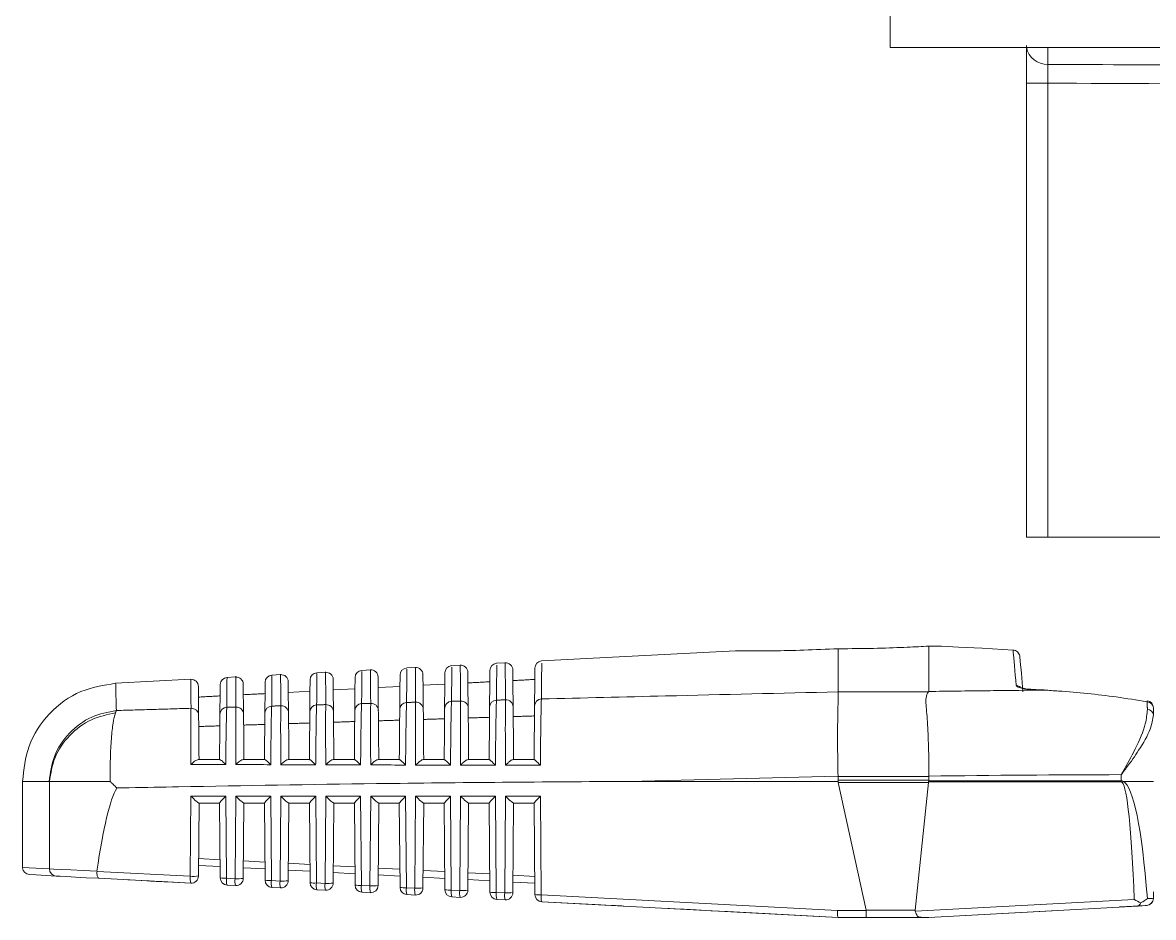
# Model space of a CAD drawing. Extents: x 2 to 136, y 1 to 99.
# Drawn here: x 52.111 to 53.671, y 88.839 to 90.072 of the extents above; entities that cross this region are included whole.
import ezdxf

# ---------------------------------------------------------------- set-up
doc = ezdxf.new("R2010")
doc.units = 0
doc.header["$MEASUREMENT"] = 0
doc.linetypes.add('SLD-Solid', pattern=[0])
doc.layers.add('OBJECT', color=7, linetype='CONTINUOUS')

msp = doc.modelspace()

# ---------------------------------------------------------------- linework, layer by layer
at = {"layer": 'OBJECT', "linetype": 'SLD-Solid', "lineweight": 15}
for p, q in [((53.3084, 90.0382), (53.3084, 91.2882)), ((54.9964, 90.0382), (53.3084, 90.0382)), ((53.5258, 90.0382), (53.5258, 90.0149)), ((53.4964, 89.3632), (53.4964, 89.989)), ((53.4964, 89.989), (53.5256, 89.989)), ((53.5256, 89.989), (53.5256, 89.3632)), ((53.5256, 89.3632), (53.4964, 89.3632)), ((53.8411, 89.3632), (53.5256, 89.3632)), ((53.0949, 89.2064), (52.8274, 89.1923)), ((53.2364, 89.1497), (53.2364, 89.2092)), ((53.3614, 89.1503), (53.3614, 89.2127)), ((52.7151, 89.1864), (52.7034, 89.1858)), ((52.777, 89.1897), (52.7654, 89.1891)), ((52.4053, 89.1702), (52.3933, 89.1696)), ((52.4672, 89.1735), (52.4553, 89.1728)), ((52.5292, 89.1767), (52.5174, 89.1761)), ((52.5911, 89.1799), (52.5794, 89.1793)), ((52.6531, 89.1832), (52.6414, 89.1826)), ((52.3433, 89.167), (52.2393, 89.1615)), ((52.4162, 89.119), (52.4158, 89.1603)), ((52.632, 89.1571), (52.6017, 89.1555)), ((52.6941, 89.1603), (52.6637, 89.1588)), ((52.508, 89.1506), (52.4777, 89.149)), ((52.57, 89.1538), (52.5397, 89.1523)), ((53.3609, 89.1496), (53.2364, 89.1496)), ((53.5024, 89.1531), (53.5024, 89.1534)), ((53.5206, 89.1522), (53.5206, 89.1524)), ((53.2364, 89.033), (53.2363, 89.0334)), ((53.2364, 89.0278), (53.2364, 89.033)), ((53.2364, 89.033), (53.3614, 89.033)), ((53.3614, 89.0335), (53.3614, 89.033)), ((53.3614, 89.033), (53.3614, 89.0278)), ((53.6269, 89.0355), (53.6269, 89.0271)), ((52.1114, 89.0267), (52.1114, 88.9077)), ((52.1484, 89.0263), (52.1484, 88.9057)), ((52.9477, 89.0263), (53.2363, 89.0263)), ((53.3614, 89.0278), (53.2364, 89.0278)), ((53.2749, 88.8485), (53.2367, 89.0247)), ((53.2367, 89.0247), (53.3612, 89.0247)), ((53.3612, 89.0247), (53.3425, 88.8485)), ((53.3613, 89.0255), (53.3612, 89.0247)), ((53.6269, 89.0255), (53.3613, 89.0255)), ((53.3614, 89.0278), (53.3614, 89.0271)), ((53.3614, 89.0271), (53.6269, 89.0271)), ((53.6299, 89.0263), (53.6714, 89.0263)), ((52.3426, 88.8954), (52.3436, 89.0057)), ((52.3436, 89.0057), (52.3917, 89.0057)), ((52.3917, 89.0057), (52.3927, 88.8927)), ((52.4046, 88.8921), (52.4056, 89.0057)), ((52.4056, 89.0057), (52.4537, 89.0057)), ((52.4537, 89.0057), (52.4547, 88.8895)), ((52.4666, 88.8888), (52.4676, 89.0057)), ((52.4676, 89.0057), (52.5157, 89.0057)), ((52.5157, 89.0057), (52.5167, 88.8862)), ((52.5286, 88.8856), (52.5296, 89.0057)), ((52.5296, 89.0057), (52.5777, 89.0057)), ((52.5777, 89.0057), (52.5787, 88.8829)), ((52.5905, 88.8823), (52.5916, 89.0057)), ((52.5916, 89.0057), (52.6397, 89.0057)), ((52.6397, 89.0057), (52.6408, 88.8796)), ((52.6525, 88.879), (52.6536, 89.0057)), ((52.6536, 89.0057), (52.7017, 89.0057)), ((52.7017, 89.0057), (52.7028, 88.8764)), ((52.7145, 88.8757), (52.7156, 89.0057)), ((52.7156, 89.0057), (52.7637, 89.0057)), ((52.7637, 89.0057), (52.7648, 88.8731)), ((52.7764, 88.8725), (52.7776, 89.0057)), ((52.7776, 89.0057), (52.8257, 89.0057)), ((52.8257, 89.0057), (52.8269, 88.8698)), ((52.3547, 88.9963), (52.3539, 88.8958)), ((52.383, 88.9963), (52.3546, 88.9963)), ((52.3839, 88.8932), (52.383, 88.9963)), ((52.4167, 88.9963), (52.4158, 88.8925)), ((52.445, 88.9963), (52.4166, 88.9963)), ((52.4459, 88.8899), (52.445, 88.9963)), ((52.4787, 88.9963), (52.4778, 88.8893)), ((52.507, 88.9963), (52.4786, 88.9963)), ((52.5079, 88.8866), (52.507, 88.9963)), ((52.5407, 88.9963), (52.5398, 88.886)), ((52.569, 88.9963), (52.5406, 88.9963)), ((52.57, 88.8833), (52.569, 88.9963)), ((52.6027, 88.9963), (52.6017, 88.8827)), ((52.631, 88.9963), (52.6026, 88.9963)), ((52.632, 88.8801), (52.631, 88.9963)), ((52.6647, 88.9963), (52.6637, 88.8795)), ((52.693, 88.9963), (52.6646, 88.9963)), ((52.694, 88.8768), (52.693, 88.9963)), ((52.7267, 88.9963), (52.7257, 88.8762)), ((52.755, 88.9963), (52.7266, 88.9963)), ((52.7561, 88.8735), (52.755, 88.9963)), ((52.7887, 88.9963), (52.7877, 88.8729)), ((52.817, 88.9963), (52.7886, 88.9963)), ((52.8181, 88.8702), (52.817, 88.9963)), ((52.3837, 88.9088), (52.354, 88.9104)), ((52.3541, 88.9198), (52.3837, 88.9182)), ((52.416, 88.9165), (52.4457, 88.915)), ((52.4458, 88.9055), (52.416, 88.9071)), ((52.478, 88.9133), (52.5077, 88.9117)), ((52.54, 88.91), (52.5697, 88.9084)), ((52.6019, 88.9067), (52.6318, 88.9051)), ((52.3426, 88.8954), (52.214, 88.9022)), ((52.2163, 88.8926), (52.3433, 88.8859)), ((52.3927, 88.8927), (52.4046, 88.8921)), ((52.4547, 88.8895), (52.4666, 88.8888)), ((52.5078, 88.9023), (52.4779, 88.9038)), ((52.5698, 88.899), (52.5399, 88.9006)), ((52.6319, 88.8957), (52.6019, 88.8973)), ((52.6939, 88.8924), (52.6638, 88.894)), ((52.6639, 88.9035), (52.6938, 88.9019)), ((52.7559, 88.8892), (52.7258, 88.8908)), ((52.7259, 88.9002), (52.7558, 88.8986)), ((52.7879, 88.8969), (52.8179, 88.8953)), ((52.3433, 88.8859), (52.3117, 88.8876)), ((52.4053, 88.8826), (52.3934, 88.8833)), ((52.4673, 88.8794), (52.4554, 88.88)), ((52.5167, 88.8862), (52.5286, 88.8856)), ((52.5292, 88.8761), (52.5174, 88.8767)), ((52.5787, 88.8829), (52.5905, 88.8823)), ((52.5912, 88.8728), (52.5794, 88.8735)), ((52.6408, 88.8796), (52.6525, 88.879)), ((52.7028, 88.8764), (52.7145, 88.8757)), ((52.8179, 88.8859), (52.7878, 88.8875)), ((52.6532, 88.8696), (52.6415, 88.8702)), ((52.7152, 88.8663), (52.7035, 88.8669)), ((52.7648, 88.8731), (52.7764, 88.8725)), ((52.7771, 88.863), (52.7655, 88.8636)), ((53.2354, 88.8482), (52.8269, 88.8698)), ((52.8276, 88.8603), (53.2364, 88.8388)), ((52.9008, 88.8565), (52.8276, 88.8603)), ((53.6449, 88.8635), (53.3428, 88.8471)), ((53.2364, 88.8388), (53.1352, 88.8441)), ((53.2749, 88.8482), (53.2354, 88.8482)), ((53.2749, 88.8482), (53.2749, 88.8485)), ((53.3425, 88.8485), (53.2749, 88.8485)), ((53.3614, 88.8388), (53.6496, 88.8544)), ((53.5317, 88.848), (53.3614, 88.8388)), ((53.2364, 88.8388), (53.2755, 88.8388)), ((53.2364, 88.8388), (53.2364, 88.8388)), ((53.2755, 88.8388), (53.3531, 88.8388)), ((53.3531, 88.8388), (53.3614, 88.8388))]:
    msp.add_line(p, q, dxfattribs=at)
at = {"layer": 'OBJECT', "linetype": 'SLD-Solid', "lineweight": 15, "flags": 128}
for points in [[(53.3792, 89.2128), (53.4025, 89.2115), (53.4353, 89.2098), (53.4777, 89.2074)], [(53.4914, 89.1496), (53.4892, 89.1753), (53.4877, 89.1916), (53.4871, 89.1983)], [(52.6017, 89.1701), (52.6018, 89.1682), (52.6019, 89.1535), (52.6021, 89.1241)], [(52.6316, 89.1254), (52.6318, 89.1556), (52.632, 89.1708), (52.632, 89.1727)], [(52.6637, 89.1733), (52.6637, 89.1714), (52.6639, 89.1561), (52.6641, 89.1258)], [(52.6936, 89.1271), (52.6939, 89.1583), (52.694, 89.174), (52.694, 89.1759)], [(52.7257, 89.1765), (52.7257, 89.1746), (52.7258, 89.1588), (52.7261, 89.1274)], [(52.7556, 89.1287), (52.7559, 89.161), (52.756, 89.1772), (52.7561, 89.1792)], [(52.7877, 89.1798), (52.7877, 89.1778), (52.7878, 89.1615), (52.7881, 89.129)], [(52.8176, 89.1302), (52.8179, 89.1636), (52.8181, 89.1803), (52.8181, 89.1824)], [(52.3539, 89.1571), (52.3539, 89.1571), (52.3539, 89.1471), (52.3542, 89.1172)], [(52.3835, 89.1186), (52.3838, 89.1494), (52.3839, 89.1597)], [(52.4455, 89.1204), (52.4458, 89.1523), (52.4459, 89.1629)], [(52.4778, 89.1636), (52.4778, 89.1636), (52.4779, 89.1528), (52.4782, 89.1207)], [(52.5076, 89.1221), (52.5078, 89.1503), (52.5079, 89.1644), (52.5079, 89.1662)], [(52.5398, 89.1668), (52.5398, 89.165), (52.5399, 89.1508), (52.5402, 89.1224)], [(52.5696, 89.1238), (52.5698, 89.153), (52.57, 89.1676), (52.57, 89.1694)], [(53.5206, 89.1524), (53.5079, 89.1531), (53.5024, 89.1534)], [(52.1114, 88.9077), (52.1206, 88.9072), (52.1484, 88.9057)], [(52.214, 88.9025), (52.1948, 88.9035), (52.1781, 88.9043), (52.1645, 88.9049), (52.1545, 88.9054), (52.1484, 88.9057)], [(52.1577, 88.8957), (52.1301, 88.8972), (52.1208, 88.8977)], [(52.1577, 88.8957), (52.1632, 88.8954), (52.1722, 88.895), (52.1843, 88.8943), (52.1992, 88.8935), (52.2163, 88.8926)], [(52.2825, 88.8891), (52.2595, 88.8903), (52.2567, 88.8905)], [(53.6713, 88.8651), (53.67, 88.865), (53.6672, 88.8649), (53.663, 88.8647)], [(53.6713, 88.8649), (53.6713, 88.865), (53.6713, 88.8651)], [(52.9409, 88.8544), (52.9401, 88.8544), (52.9379, 88.8545), (52.9343, 88.8547), (52.9295, 88.855), (52.9235, 88.8553), (52.9166, 88.8556), (52.9089, 88.8561), (52.9008, 88.8565)], [(53.1352, 88.8441), (53.109, 88.8455), (53.0839, 88.8468), (53.0608, 88.848), (53.0405, 88.8491), (53.0239, 88.85), (53.0115, 88.8506), (53.0039, 88.851), (53.0013, 88.8512)], [(53.6618, 88.8551), (53.6341, 88.8536), (53.6248, 88.8531)], [(53.6496, 88.8544), (53.6559, 88.8547), (53.66, 88.855), (53.6618, 88.8551)]]:
    msp.add_lwpolyline(points, dxfattribs=at)
at = {"layer": 'OBJECT', "linetype": 'SLD-Solid', "lineweight": 15}
for centre, radius, start, end in [((53.5245, 90.0434), 0.0285, 190.4558, 272.6616), ((52.704, 89.1759), 0.01, 95.0939, 179.5), ((52.7157, 89.1765), 0.01, 0.5, 95.1668), ((52.7661, 89.1791), 0.01, 95.4601, 179.5), ((52.7777, 89.1797), 0.01, 0.5, 95.5324), ((52.8281, 89.1824), 0.01, 95.8247, 179.5), ((52.4058, 89.1602), 0.01, 0.5, 93.317), ((52.4559, 89.1628), 0.01, 93.6143, 179.5), ((52.4678, 89.1635), 0.01, 0.5, 93.6897), ((52.5179, 89.1661), 0.01, 93.9863, 179.5), ((52.5298, 89.1667), 0.01, 0.5, 94.0611), ((52.58, 89.1694), 0.01, 94.357, 179.5), ((52.5917, 89.17), 0.01, 0.5, 94.4312), ((52.642, 89.1726), 0.01, 94.7262, 179.5), ((52.6537, 89.1732), 0.01, 0.5, 94.7997), ((52.3439, 89.157), 0.01, 0.5, 93.0138), ((52.3939, 89.1596), 0.01, 93.2409, 179.5), ((53.4815, 89.1484), 0.0101, 48.8435, 87.3941), ((53.5045, 89.2101), 0.0568, 253.1161, 267.9608), ((52.7782, 89.1288), 0.0099, 1.2103, 93.6275), ((52.8275, 89.13), 0.00987, 92.2588, 178.866), ((52.3443, 89.1171), 0.00992, 1.059, 93.4971), ((52.3934, 89.1185), 0.00989, 92.413, 178.997), ((52.4063, 89.1188), 0.00992, 1.0799, 93.5151), ((52.4554, 89.1202), 0.00989, 92.39, 178.9811), ((52.4683, 89.1205), 0.00991, 1.1004, 93.5334), ((52.5174, 89.1219), 0.00989, 92.3689, 178.9632), ((52.5302, 89.1222), 0.00991, 1.1212, 93.5523), ((52.5795, 89.1236), 0.00988, 92.3468, 178.9447), ((52.5922, 89.1239), 0.00991, 1.1443, 93.5714), ((52.6415, 89.1252), 0.00988, 92.3291, 178.9216), ((52.6542, 89.1256), 0.00991, 1.1662, 93.5892), ((52.7035, 89.1269), 0.00987, 92.3034, 178.9057), ((52.7162, 89.1272), 0.0099, 1.1885, 93.6078), ((52.7655, 89.1285), 0.00987, 92.2809, 178.8865), ((53.652, 89.1382), 0.011, 348.4541, 356.3961), ((53.6623, 89.1269), 0.00906, 4.3624, 87.1848), ((53.6614, 89.1276), 0.01, 0, 80.7454), ((53.6629, 89.1169), 0.00857, 7.2292, 88.6417), ((53.508, 89.0271), 0.1189, 359.2257, 359.9862), ((53.5339, 89.1175), 0.1324, 315.5, 316.4494), ((52.1214, 88.9077), 0.01, 183.5738, 266.9774), ((52.1583, 88.9056), 0.00991, 179.4493, 266.5254), ((52.3628, 88.8921), 0.0204, 170.7258, 197.6141), ((52.3461, 88.9498), 0.0545, 266.3185, 278.1339), ((52.3439, 88.8959), 0.01, 266.9774, 359.5), ((52.3939, 88.8933), 0.01, 180.5, 266.9774), ((52.3903, 88.9337), 0.041, 260.9993, 273.3143), ((52.4128, 88.8895), 0.0204, 170.7255, 197.6145), ((52.4247, 88.8888), 0.0204, 170.7157, 197.6242), ((52.4081, 88.9465), 0.0545, 266.3186, 278.1338), ((52.4058, 88.8926), 0.01, 266.9774, 359.5), ((52.4559, 88.89), 0.01, 180.5, 266.9774), ((52.4523, 88.9304), 0.041, 260.999, 273.3164), ((52.4748, 88.8862), 0.0204, 170.7195, 197.6168), ((52.4867, 88.8855), 0.0204, 170.7195, 197.6168), ((52.4701, 88.9433), 0.0545, 266.3189, 278.1335), ((52.4678, 88.8894), 0.01, 266.9774, 359.5), ((52.5179, 88.8867), 0.01, 180.5, 266.9774), ((52.5144, 88.9271), 0.041, 261.0025, 273.313), ((52.5369, 88.8829), 0.0204, 170.7255, 197.6145), ((52.5487, 88.8823), 0.0204, 170.7195, 197.6168), ((52.5321, 88.94), 0.0545, 266.3191, 278.1333), ((52.5298, 88.8861), 0.01, 266.9774, 359.5), ((52.58, 88.8834), 0.01, 180.5, 266.9774), ((52.5764, 88.9238), 0.041, 261.0006, 273.313), ((52.5989, 88.8796), 0.0204, 170.7194, 197.617), ((52.6107, 88.879), 0.0204, 170.7258, 197.6141), ((52.594, 88.9367), 0.0545, 266.3185, 278.1339), ((52.5917, 88.8828), 0.01, 266.9774, 359.5), ((52.642, 88.8802), 0.01, 180.5, 266.9774), ((52.6384, 88.9206), 0.041, 260.9993, 273.3162), ((52.6609, 88.8763), 0.0204, 170.7262, 197.6136), ((52.6726, 88.8757), 0.0204, 170.7195, 197.6168), ((52.656, 88.9334), 0.0545, 266.3186, 278.1338), ((52.6537, 88.8795), 0.01, 266.9774, 359.5), ((52.704, 88.8769), 0.01, 180.5, 266.9774), ((52.7004, 88.9173), 0.041, 261.0006, 273.313), ((52.7229, 88.8731), 0.0204, 170.7192, 197.6172), ((52.7346, 88.8725), 0.0204, 170.7195, 197.6168), ((52.718, 88.9302), 0.0545, 266.3189, 278.1335), ((52.7157, 88.8763), 0.01, 266.9774, 359.5), ((52.7661, 88.8736), 0.01, 180.5, 266.9774), ((52.7625, 88.914), 0.041, 260.9993, 273.3162), ((52.785, 88.8698), 0.0204, 170.7258, 197.6141), ((52.7966, 88.8692), 0.0204, 170.7258, 197.6141), ((52.7799, 88.9269), 0.0545, 266.3185, 278.1339), ((52.7777, 88.873), 0.01, 266.9774, 359.5), ((52.8281, 88.8703), 0.01, 180.5, 266.9774), ((52.8245, 88.9107), 0.041, 261.0023, 273.3132), ((52.847, 88.8665), 0.0204, 170.7192, 197.6172), ((53.6613, 88.865), 0.00999, 273.1451, 0.0504), ((53.6613, 88.8651), 0.01, 273.1059, 359.191)]:
    msp.add_arc(centre, radius, start, end, dxfattribs=at)
for centre, major_axis, ratio, start_param, end_param in [((62.2535, 90.6632), (35.624, 0), 0.01952, 4.464869, 4.474105), ((57.2547, 86.9638), (19.0675, 0), 0.111038, 1.783132, 1.798644), ((53.7191, 86.9638), (7.8848, 0), 0.262774, 1.582496, 1.616187), ((52.2664, 86.7365), (-0.0147, 2.2897), 0.052015, 0.088802, 0.329915), ((52.259, 89.0278), (0.9773, 0), 0.122785, 6.270094, 6.283185), ((52.2584, 89.0278), (0.9787, -0.0064), 0.122438, 0.027376, 0.040465), ((53.6114, 88.4575), (0.0157, 0.5695), 0.101686, 6.233323, 6.285987), ((53.6191, 88.456), (0.0078, 0.5695), 0.050872, 6.231217, 6.283881), ((53.6191, 88.456), (0.0078, 0.5695), 0.050872, 5.510552, 6.231217), ((53.6114, 88.4575), (0.0157, 0.5695), 0.101686, 5.511659, 6.233323), ((52.3448, 89.0063), (-0.00988, 0.00996), 0.087934, 1.536206, 3.054643), ((52.3929, 89.0063), (0.00991, 0.00999), 0.035372, 1.658206, 3.106542), ((52.4068, 89.0063), (-0.00988, 0.00996), 0.087934, 1.536206, 3.054643), ((52.4549, 89.0063), (0.00991, 0.00999), 0.035372, 1.658206, 3.106542), ((52.4688, 89.0063), (-0.00988, 0.00996), 0.087934, 1.536206, 3.054643), ((52.5169, 89.0063), (0.00991, 0.00999), 0.035372, 1.658206, 3.106542), ((52.5308, 89.0063), (-0.00988, 0.00996), 0.087934, 1.536206, 3.054643), ((52.5789, 89.0063), (0.00991, 0.00999), 0.035372, 1.658206, 3.106542), ((52.5928, 89.0063), (-0.00988, 0.00996), 0.087934, 1.536206, 3.054643), ((52.6409, 89.0063), (0.00991, 0.00999), 0.035372, 1.658206, 3.106542), ((52.6548, 89.0063), (-0.00988, 0.00996), 0.087934, 1.536206, 3.054643), ((52.7029, 89.0063), (0.00991, 0.00999), 0.035372, 1.658206, 3.106542), ((52.7168, 89.0063), (-0.00988, 0.00996), 0.087934, 1.536206, 3.054643), ((52.7649, 89.0063), (0.00991, 0.00999), 0.035372, 1.658206, 3.106542), ((52.7788, 89.0063), (-0.00988, 0.00996), 0.087934, 1.536206, 3.054643), ((52.8269, 89.0063), (0.00991, 0.00999), 0.035372, 1.658206, 3.106542), ((53.2366, 88.8488), (0.00026, 0.01), 0.120424, 1.626333, 3.138416), ((53.2755, 88.8488), (0, 0.01), 0.061163, 1.623156, 3.141593), ((53.3799, 88.8488), (0.0374, 0.0006), 0.267094, 3.109102, 3.249703)]:
    msp.add_ellipse(centre, major_axis=major_axis, ratio=ratio, start_param=start_param, end_param=end_param, dxfattribs=at)
for points, knots in [([(53.4964, 89.989), (53.4964, 89.9963), (53.4964, 90.0104), (53.4964, 90.0289), (53.4964, 90.0368), (53.4964, 90.0408)], [0, 0, 0, 0, 0.352587, 0.676297, 1, 1, 1, 1]), ([(53.5258, 90.0149), (53.5258, 90.0129), (53.5256, 90.009), (53.5255, 89.9997), (53.5256, 89.9927), (53.5256, 89.989)], [0, 0, 0, 0, 0.323786, 0.647476, 1, 1, 1, 1]), ([(53.5258, 90.0149), (53.536, 90.0149), (53.6261, 90.0144), (53.7324, 90.0138), (53.8285, 90.0133), (53.8447, 90.0132)], [0, 0, 0, 0, 0.095661, 0.848073, 1, 1, 1, 1]), ([(53.2364, 89.2092), (53.2204, 89.2085), (53.1884, 89.207), (53.1456, 89.2062), (53.1135, 89.2061), (53.095, 89.2062), (53.0949, 89.2062), (53.0949, 89.2062)], [0, 0, 0, 0, 0.213189, 0.426374, 0.63981, 0.854211, 1, 1, 1, 1]), ([(53.3612, 89.2127), (53.3521, 89.2122), (53.3338, 89.2112), (53.2917, 89.2097), (53.2574, 89.2092), (53.2389, 89.2092), (53.2364, 89.2092)], [0, 0, 0, 0, 0.315106, 0.632943, 0.949791, 1, 1, 1, 1]), ([(53.3614, 89.2127), (53.3614, 89.2127), (53.3613, 89.2127), (53.3613, 89.2127), (53.3612, 89.2127), (53.3612, 89.2127), (53.3612, 89.2127)], [0, 0, 0, 0, 0.344546, 0.691935, 0.85964, 1, 1, 1, 1]), ([(53.3792, 89.2128), (53.3764, 89.2128), (53.3729, 89.2127), (53.3633, 89.2127), (53.3614, 89.2127)], [0, 0, 0, 0, 0.791812, 1, 1, 1, 1]), ([(53.4777, 89.2074), (53.4777, 89.2073), (53.4778, 89.2068), (53.4782, 89.2012), (53.4803, 89.1776), (53.482, 89.1585)], [0, 0, 0, 0, 0.045653, 0.228294, 1, 1, 1, 1]), ([(53.4777, 89.2074), (53.4788, 89.2073), (53.4811, 89.2069), (53.484, 89.2051), (53.486, 89.2025), (53.4869, 89.2001), (53.4871, 89.1987), (53.4871, 89.1983)], [0, 0, 0, 0, 0.235927, 0.471835, 0.707759, 0.925417, 1, 1, 1, 1]), ([(52.6536, 89.1354), (52.6536, 89.1368), (52.6535, 89.1436), (52.6533, 89.1682), (52.6532, 89.1873), (52.6532, 89.1819), (52.6532, 89.1813)], [0, 0, 0, 0, 0.043381, 0.21693, 0.912835, 1, 1, 1, 1]), ([(52.7156, 89.1371), (52.7156, 89.1384), (52.7155, 89.1453), (52.7153, 89.1704), (52.7151, 89.1903), (52.7152, 89.1849), (52.7152, 89.1842)], [0, 0, 0, 0, 0.042626, 0.213155, 0.896941, 1, 1, 1, 1]), ([(52.7655, 89.1865), (52.7655, 89.1859), (52.7655, 89.1846), (52.7652, 89.155), (52.7651, 89.1383)], [0, 0, 0, 0, 0.438347, 1, 1, 1, 1]), ([(52.7776, 89.1387), (52.7776, 89.1401), (52.7775, 89.1471), (52.7773, 89.1726), (52.7771, 89.1933), (52.7771, 89.1879), (52.7772, 89.187)], [0, 0, 0, 0, 0.041896, 0.209506, 0.881584, 1, 1, 1, 1]), ([(52.8275, 89.1894), (52.8275, 89.1889), (52.8275, 89.1879), (52.8273, 89.1573), (52.8271, 89.1399)], [0, 0, 0, 0, 0.430575, 1, 1, 1, 1]), ([(52.4057, 89.1287), (52.4056, 89.13), (52.4056, 89.1363), (52.4054, 89.159), (52.4053, 89.1751), (52.4053, 89.17), (52.4053, 89.1699)], [0, 0, 0, 0, 0.046684, 0.233452, 0.982381, 1, 1, 1, 1]), ([(52.4554, 89.1722), (52.4554, 89.1708), (52.4553, 89.1679), (52.4551, 89.143), (52.455, 89.1301)], [0, 0, 0, 0, 0.48119, 1, 1, 1, 1]), ([(52.4676, 89.1304), (52.4676, 89.1317), (52.4676, 89.1382), (52.4674, 89.1613), (52.4672, 89.1782), (52.4673, 89.173), (52.4673, 89.1727)], [0, 0, 0, 0, 0.045813, 0.229093, 0.964032, 1, 1, 1, 1]), ([(52.5174, 89.175), (52.5174, 89.1738), (52.5174, 89.1712), (52.5172, 89.1454), (52.517, 89.1318)], [0, 0, 0, 0, 0.472041, 1, 1, 1, 1]), ([(52.5296, 89.1321), (52.5296, 89.1334), (52.5296, 89.14), (52.5294, 89.1636), (52.5292, 89.1812), (52.5292, 89.1759), (52.5293, 89.1756)], [0, 0, 0, 0, 0.044973, 0.224892, 0.946348, 1, 1, 1, 1]), ([(52.5794, 89.1779), (52.5794, 89.1768), (52.5794, 89.1745), (52.5792, 89.1478), (52.579, 89.1335)], [0, 0, 0, 0, 0.463198, 1, 1, 1, 1]), ([(52.5916, 89.1338), (52.5916, 89.1351), (52.5915, 89.1418), (52.5913, 89.1659), (52.5912, 89.1842), (52.5912, 89.1789), (52.5912, 89.1784)], [0, 0, 0, 0, 0.044163, 0.220841, 0.929294, 1, 1, 1, 1]), ([(52.6415, 89.1808), (52.6414, 89.1799), (52.6414, 89.1779), (52.6412, 89.1502), (52.6411, 89.1351)], [0, 0, 0, 0, 0.454645, 1, 1, 1, 1]), ([(52.7035, 89.1836), (52.7035, 89.1829), (52.7035, 89.1812), (52.7032, 89.1526), (52.7031, 89.1367)], [0, 0, 0, 0, 0.446366, 1, 1, 1, 1]), ([(52.1114, 89.0263), (52.1131, 89.0428), (52.1168, 89.0771), (52.1462, 89.1217), (52.1893, 89.1534), (52.2233, 89.1589), (52.2397, 89.1615)], [0, 0, 0, 0, 0.240773, 0.5, 0.759226, 1, 1, 1, 1]), ([(52.2407, 89.124), (52.2404, 89.1349), (52.2398, 89.1568), (52.2398, 89.1599), (52.2397, 89.1615)], [0, 0, 0, 0, 0.496376, 1, 1, 1, 1]), ([(52.3437, 89.127), (52.3437, 89.1282), (52.3436, 89.1344), (52.3434, 89.1576), (52.3434, 89.1628), (52.3433, 89.1669)], [0, 0, 0, 0, 0.047591, 0.237986, 1, 1, 1, 1]), ([(52.3934, 89.1693), (52.3933, 89.1678), (52.3933, 89.1646), (52.3931, 89.1406), (52.393, 89.1284)], [0, 0, 0, 0, 0.490665, 1, 1, 1, 1]), ([(53.482, 89.1585), (53.4822, 89.158), (53.4828, 89.157), (53.4865, 89.1555), (53.4919, 89.1542), (53.4975, 89.1534), (53.5012, 89.1532), (53.5024, 89.1531)], [0, 0, 0, 0, 0.21906, 0.43802, 0.659216, 0.880003, 1, 1, 1, 1]), ([(52.7776, 89.0485), (52.7775, 89.0511), (52.7775, 89.0602), (52.7773, 89.0814), (52.7773, 89.1089), (52.7774, 89.13), (52.7775, 89.1362), (52.7776, 89.1387)], [0, 0, 0, 0, 0.059552, 0.208065, 0.505163, 0.802607, 1, 1, 1, 1]), ([(52.8271, 89.1399), (52.827, 89.1381), (52.8268, 89.1328), (52.8264, 89.1144), (52.826, 89.0859), (52.8258, 89.0624), (52.8257, 89.051), (52.8256, 89.0484)], [0, 0, 0, 0, 0.147377, 0.444497, 0.741155, 0.940222, 1, 1, 1, 1]), ([(53.2364, 89.1497), (53.157, 89.1478), (53.0206, 89.1447), (52.8842, 89.1413), (52.8271, 89.1399)], [0, 0, 0, 0, 0.58145, 1, 1, 1, 1]), ([(53.2363, 89.0334), (53.2361, 89.0469), (53.2355, 89.0739), (53.2357, 89.1095), (53.2365, 89.1369), (53.2364, 89.1455), (53.2364, 89.1496)], [0, 0, 0, 0, 0.253584, 0.507164, 0.760847, 1, 1, 1, 1]), ([(53.3614, 89.0335), (53.3614, 89.0387), (53.3616, 89.0573), (53.3608, 89.0883), (53.3592, 89.1204), (53.3562, 89.1409), (53.3595, 89.1472), (53.3609, 89.1496)], [0, 0, 0, 0, 0.097508, 0.351332, 0.599305, 0.843154, 1, 1, 1, 1]), ([(53.5206, 89.1522), (53.5272, 89.1517), (53.5605, 89.1497), (53.608, 89.1449), (53.6486, 89.1383), (53.6628, 89.136)], [0, 0, 0, 0, 0.139684, 0.698664, 1, 1, 1, 1]), ([(52.148, 89.0263), (52.1496, 89.038), (52.1529, 89.0623), (52.1743, 89.0941), (52.205, 89.1172), (52.2291, 89.1218), (52.2407, 89.124)], [0, 0, 0, 0, 0.24117, 0.5, 0.758828, 1, 1, 1, 1]), ([(52.3436, 89.0496), (52.3436, 89.0518), (52.3435, 89.0603), (52.3434, 89.0802), (52.3434, 89.1054), (52.3435, 89.1213), (52.3436, 89.1257), (52.3437, 89.127)], [0, 0, 0, 0, 0.057678, 0.219413, 0.543377, 0.867765, 1, 1, 1, 1]), ([(52.393, 89.1284), (52.3929, 89.1267), (52.3927, 89.1218), (52.3923, 89.1041), (52.3919, 89.0788), (52.3917, 89.0594), (52.3917, 89.0517), (52.3916, 89.0495)], [0, 0, 0, 0, 0.16013, 0.483001, 0.805362, 0.942124, 1, 1, 1, 1]), ([(52.4056, 89.0494), (52.4056, 89.0517), (52.4055, 89.0603), (52.4054, 89.0804), (52.4054, 89.106), (52.4055, 89.1227), (52.4056, 89.1273), (52.4057, 89.1287)], [0, 0, 0, 0, 0.057936, 0.217495, 0.53703, 0.856976, 1, 1, 1, 1]), ([(52.455, 89.1301), (52.4549, 89.1284), (52.4547, 89.1235), (52.4543, 89.1057), (52.454, 89.0798), (52.4537, 89.0599), (52.4537, 89.0516), (52.4536, 89.0493)], [0, 0, 0, 0, 0.158036, 0.476676, 0.794816, 0.94186, 1, 1, 1, 1]), ([(52.4676, 89.0493), (52.4676, 89.0516), (52.4675, 89.0603), (52.4674, 89.0806), (52.4673, 89.1065), (52.4675, 89.124), (52.4676, 89.1288), (52.4676, 89.1304)], [0, 0, 0, 0, 0.058197, 0.215686, 0.531014, 0.846742, 1, 1, 1, 1]), ([(52.517, 89.1318), (52.517, 89.1301), (52.5167, 89.1251), (52.5163, 89.1072), (52.516, 89.0809), (52.5157, 89.0603), (52.5157, 89.0515), (52.5156, 89.0491)], [0, 0, 0, 0, 0.156042, 0.470659, 0.784781, 0.941595, 1, 1, 1, 1]), ([(52.5296, 89.0491), (52.5296, 89.0515), (52.5295, 89.0603), (52.5294, 89.0808), (52.5293, 89.107), (52.5294, 89.1252), (52.5296, 89.1304), (52.5296, 89.1321)], [0, 0, 0, 0, 0.058464, 0.213982, 0.525308, 0.837022, 1, 1, 1, 1]), ([(52.569, 89.0563), (52.5691, 89.0672), (52.5693, 89.0892), (52.5695, 89.1132), (52.5695, 89.1203), (52.5696, 89.1238)], [0, 0, 0, 0, 0.337675, 0.675297, 1, 1, 1, 1]), ([(52.579, 89.1335), (52.579, 89.1318), (52.5787, 89.1267), (52.5783, 89.1087), (52.578, 89.0819), (52.5777, 89.0608), (52.5777, 89.0514), (52.5776, 89.049)], [0, 0, 0, 0, 0.154143, 0.464926, 0.775222, 0.941326, 1, 1, 1, 1]), ([(52.5916, 89.049), (52.5916, 89.0514), (52.5915, 89.0602), (52.5914, 89.081), (52.5913, 89.1075), (52.5914, 89.1265), (52.5916, 89.1319), (52.5916, 89.1338)], [0, 0, 0, 0, 0.058731, 0.212374, 0.519887, 0.827778, 1, 1, 1, 1]), ([(52.6021, 89.1241), (52.6022, 89.1204), (52.6022, 89.1129), (52.6025, 89.0882), (52.6026, 89.0667), (52.6027, 89.0563)], [0, 0, 0, 0, 0.340602, 0.681277, 1, 1, 1, 1]), ([(52.631, 89.0563), (52.6311, 89.0673), (52.6313, 89.0895), (52.6315, 89.1143), (52.6316, 89.1217), (52.6316, 89.1254)], [0, 0, 0, 0, 0.333137, 0.666223, 1, 1, 1, 1]), ([(52.6411, 89.1351), (52.641, 89.1334), (52.6408, 89.1282), (52.6404, 89.1101), (52.64, 89.083), (52.6398, 89.0612), (52.6397, 89.0513), (52.6396, 89.0488)], [0, 0, 0, 0, 0.152334, 0.459462, 0.76611, 0.941054, 1, 1, 1, 1]), ([(52.6536, 89.0488), (52.6536, 89.0513), (52.6535, 89.0602), (52.6534, 89.0811), (52.6533, 89.108), (52.6534, 89.1277), (52.6535, 89.1333), (52.6536, 89.1354)], [0, 0, 0, 0, 0.059002, 0.210856, 0.514734, 0.818981, 1, 1, 1, 1]), ([(52.6641, 89.1258), (52.6642, 89.122), (52.6642, 89.1144), (52.6644, 89.0894), (52.6646, 89.0672), (52.6647, 89.0563)], [0, 0, 0, 0, 0.336122, 0.672317, 1, 1, 1, 1]), ([(52.693, 89.0563), (52.6931, 89.0674), (52.6933, 89.0897), (52.6935, 89.1153), (52.6936, 89.1231), (52.6936, 89.1271)], [0, 0, 0, 0, 0.328834, 0.657618, 1, 1, 1, 1]), ([(52.7031, 89.1367), (52.703, 89.135), (52.7028, 89.1298), (52.7024, 89.1116), (52.702, 89.084), (52.7018, 89.0616), (52.7017, 89.0512), (52.7016, 89.0487)], [0, 0, 0, 0, 0.150604, 0.454245, 0.75741, 0.940779, 1, 1, 1, 1]), ([(52.7156, 89.0486), (52.7156, 89.0512), (52.7155, 89.0602), (52.7154, 89.0813), (52.7153, 89.1084), (52.7154, 89.1288), (52.7155, 89.1348), (52.7156, 89.1371)], [0, 0, 0, 0, 0.059276, 0.209421, 0.509831, 0.810599, 1, 1, 1, 1]), ([(52.7261, 89.1274), (52.7261, 89.1236), (52.7262, 89.1159), (52.7264, 89.0904), (52.7266, 89.0677), (52.7267, 89.0563)], [0, 0, 0, 0, 0.331872, 0.663816, 1, 1, 1, 1]), ([(52.755, 89.0563), (52.7551, 89.0675), (52.7553, 89.09), (52.7555, 89.1164), (52.7556, 89.1245), (52.7556, 89.1287)], [0, 0, 0, 0, 0.324748, 0.649449, 1, 1, 1, 1]), ([(52.7651, 89.1383), (52.765, 89.1366), (52.7648, 89.1313), (52.7644, 89.113), (52.764, 89.0849), (52.7638, 89.062), (52.7637, 89.0511), (52.7636, 89.0485)], [0, 0, 0, 0, 0.148954, 0.44926, 0.7491, 0.940502, 1, 1, 1, 1]), ([(52.7881, 89.129), (52.7881, 89.1251), (52.7882, 89.1174), (52.7884, 89.0915), (52.7886, 89.0682), (52.7887, 89.0563)], [0, 0, 0, 0, 0.327832, 0.655734, 1, 1, 1, 1]), ([(52.817, 89.0563), (52.8171, 89.0676), (52.8173, 89.0902), (52.8175, 89.1174), (52.8176, 89.1258), (52.8176, 89.1302)], [0, 0, 0, 0, 0.320863, 0.641682, 1, 1, 1, 1]), ([(53.6631, 89.1255), (53.6625, 89.1191), (53.6609, 89.1027), (53.6478, 89.0726), (53.6346, 89.0486), (53.6276, 89.0367), (53.627, 89.0357), (53.6269, 89.0355)], [0, 0, 0, 0, 0.244745, 0.62673, 0.967928, 0.996144, 1, 1, 1, 1]), ([(52.1484, 89.0263), (52.1502, 89.0374), (52.1538, 89.0604), (52.1748, 89.0908), (52.2046, 89.1132), (52.228, 89.1182), (52.2393, 89.1207)], [0, 0, 0, 0, 0.241561, 0.499999, 0.758437, 1, 1, 1, 1]), ([(52.2321, 89.0263), (52.2321, 89.037), (52.2322, 89.0583), (52.2336, 89.086), (52.236, 89.1083), (52.2382, 89.1165), (52.2393, 89.1207)], [0, 0, 0, 0, 0.25, 0.499999, 0.75, 1, 1, 1, 1]), ([(52.3542, 89.1172), (52.3542, 89.1137), (52.3543, 89.1065), (52.3545, 89.0836), (52.3547, 89.0646), (52.3547, 89.0563)], [0, 0, 0, 0, 0.361187, 0.722454, 1, 1, 1, 1]), ([(52.383, 89.0563), (52.3831, 89.0669), (52.3833, 89.0883), (52.3834, 89.1097), (52.3835, 89.1158), (52.3835, 89.1186)], [0, 0, 0, 0, 0.352893, 0.705725, 1, 1, 1, 1]), ([(52.4162, 89.119), (52.4162, 89.1154), (52.4163, 89.1082), (52.4165, 89.0848), (52.4167, 89.0651), (52.4167, 89.0563)], [0, 0, 0, 0, 0.355594, 0.711265, 1, 1, 1, 1]), ([(52.445, 89.0563), (52.4451, 89.067), (52.4453, 89.0886), (52.4455, 89.1109), (52.4455, 89.1173), (52.4455, 89.1204)], [0, 0, 0, 0, 0.34753, 0.695002, 1, 1, 1, 1]), ([(52.4782, 89.1207), (52.4782, 89.1171), (52.4783, 89.1098), (52.4785, 89.086), (52.4786, 89.0656), (52.4787, 89.0563)], [0, 0, 0, 0, 0.350316, 0.700706, 1, 1, 1, 1]), ([(52.507, 89.0563), (52.5071, 89.0671), (52.5073, 89.0889), (52.5075, 89.112), (52.5075, 89.1188), (52.5076, 89.1221)], [0, 0, 0, 0, 0.342466, 0.684876, 1, 1, 1, 1]), ([(52.5402, 89.1224), (52.5402, 89.1187), (52.5402, 89.1113), (52.5405, 89.0871), (52.5406, 89.0662), (52.5407, 89.0563)], [0, 0, 0, 0, 0.345326, 0.690724, 1, 1, 1, 1]), ([(53.6269, 89.0355), (53.627, 89.0356), (53.6278, 89.0367), (53.6303, 89.04), (53.6388, 89.0511), (53.6532, 89.0716), (53.668, 89.0969), (53.6703, 89.1116), (53.6714, 89.118)], [0, 0, 0, 0, 0.003659, 0.034965, 0.112488, 0.381452, 0.732443, 1, 1, 1, 1]), ([(52.3436, 89.0496), (52.3436, 89.0496), (52.344, 89.05), (52.3456, 89.0516), (52.3484, 89.0539), (52.3515, 89.0559), (52.3529, 89.0561), (52.3535, 89.0563)], [0, 0, 0, 0, 0.008654, 0.099988, 0.471215, 0.763091, 1, 1, 1, 1]), ([(52.3916, 89.0495), (52.385, 89.0495), (52.369, 89.0495), (52.353, 89.0496), (52.3436, 89.0496)], [0, 0, 0, 0, 0.412318, 1, 1, 1, 1]), ([(52.3833, 89.0563), (52.3836, 89.0561), (52.3845, 89.0559), (52.3871, 89.0539), (52.3896, 89.0515), (52.3913, 89.0498), (52.3916, 89.0495), (52.3916, 89.0495)], [0, 0, 0, 0, 0.229449, 0.521602, 0.905435, 0.991712, 1, 1, 1, 1]), ([(52.4056, 89.0494), (52.4056, 89.0495), (52.406, 89.0499), (52.4078, 89.0516), (52.4106, 89.054), (52.4137, 89.0559), (52.415, 89.0562), (52.4156, 89.0563)], [0, 0, 0, 0, 0.008542, 0.122923, 0.485792, 0.769311, 1, 1, 1, 1]), ([(52.4536, 89.0493), (52.447, 89.0493), (52.431, 89.0494), (52.415, 89.0494), (52.4056, 89.0494)], [0, 0, 0, 0, 0.412358, 1, 1, 1, 1]), ([(52.4452, 89.0563), (52.4456, 89.0562), (52.4464, 89.0559), (52.4489, 89.0539), (52.4514, 89.0515), (52.4532, 89.0498), (52.4536, 89.0493), (52.4536, 89.0493)], [0, 0, 0, 0, 0.22327, 0.506267, 0.88029, 0.991786, 1, 1, 1, 1]), ([(52.4676, 89.0493), (52.4676, 89.0493), (52.4681, 89.0498), (52.47, 89.0516), (52.4728, 89.054), (52.4758, 89.0559), (52.4771, 89.0562), (52.4777, 89.0563)], [0, 0, 0, 0, 0.008435, 0.145045, 0.499687, 0.77523, 1, 1, 1, 1]), ([(52.5156, 89.0491), (52.509, 89.0492), (52.493, 89.0492), (52.477, 89.0492), (52.4676, 89.0493)], [0, 0, 0, 0, 0.412395, 1, 1, 1, 1]), ([(52.5072, 89.0563), (52.5075, 89.0562), (52.5083, 89.0559), (52.5107, 89.054), (52.5133, 89.0515), (52.5151, 89.0497), (52.5156, 89.0492), (52.5156, 89.0491)], [0, 0, 0, 0, 0.217462, 0.491763, 0.856162, 0.991897, 1, 1, 1, 1]), ([(52.5296, 89.0491), (52.5296, 89.0491), (52.5302, 89.0498), (52.5321, 89.0516), (52.535, 89.054), (52.5379, 89.0559), (52.5392, 89.0562), (52.5397, 89.0563)], [0, 0, 0, 0, 0.00834, 0.166408, 0.512973, 0.78086, 1, 1, 1, 1]), ([(52.5776, 89.049), (52.571, 89.049), (52.555, 89.049), (52.539, 89.0491), (52.5296, 89.0491)], [0, 0, 0, 0, 0.41243, 1, 1, 1, 1]), ([(52.5692, 89.0563), (52.5695, 89.0562), (52.5702, 89.0559), (52.5725, 89.054), (52.5751, 89.0515), (52.577, 89.0496), (52.5776, 89.049), (52.5776, 89.049)], [0, 0, 0, 0, 0.211945, 0.477994, 0.832959, 0.991973, 1, 1, 1, 1]), ([(52.5916, 89.049), (52.5916, 89.049), (52.5923, 89.0497), (52.5943, 89.0516), (52.5972, 89.0541), (52.6001, 89.0559), (52.6013, 89.0562), (52.6018, 89.0563)], [0, 0, 0, 0, 0.008233, 0.187014, 0.525643, 0.786196, 1, 1, 1, 1]), ([(52.6396, 89.0488), (52.633, 89.0488), (52.617, 89.0489), (52.601, 89.0489), (52.5916, 89.049)], [0, 0, 0, 0, 0.412461, 1, 1, 1, 1]), ([(52.6311, 89.0563), (52.6314, 89.0562), (52.6321, 89.0559), (52.6343, 89.054), (52.637, 89.0515), (52.6389, 89.0496), (52.6396, 89.0489), (52.6396, 89.0488)], [0, 0, 0, 0, 0.206755, 0.464931, 0.810733, 0.99205, 1, 1, 1, 1]), ([(52.6536, 89.0488), (52.6536, 89.0488), (52.6544, 89.0496), (52.6564, 89.0516), (52.6594, 89.0541), (52.6622, 89.0559), (52.6634, 89.0562), (52.6639, 89.0563)], [0, 0, 0, 0, 0.008151, 0.206913, 0.537757, 0.791264, 1, 1, 1, 1]), ([(52.7016, 89.0487), (52.695, 89.0487), (52.679, 89.0487), (52.663, 89.0488), (52.6536, 89.0488)], [0, 0, 0, 0, 0.412499, 1, 1, 1, 1]), ([(52.6931, 89.0563), (52.6934, 89.0562), (52.694, 89.0559), (52.6962, 89.0541), (52.6988, 89.0516), (52.7008, 89.0495), (52.7016, 89.0487), (52.7016, 89.0487)], [0, 0, 0, 0, 0.201833, 0.452548, 0.789383, 0.992118, 1, 1, 1, 1]), ([(52.7156, 89.0486), (52.7156, 89.0487), (52.7167, 89.0498), (52.719, 89.052), (52.722, 89.0544), (52.7244, 89.056), (52.7254, 89.0562), (52.7259, 89.0563)], [0, 0, 0, 0, 0.008059, 0.282723, 0.5938, 0.796114, 1, 1, 1, 1]), ([(52.7636, 89.0485), (52.757, 89.0485), (52.741, 89.0486), (52.725, 89.0486), (52.7156, 89.0486)], [0, 0, 0, 0, 0.412524, 1, 1, 1, 1]), ([(52.7551, 89.0563), (52.7553, 89.0562), (52.7559, 89.0559), (52.758, 89.0541), (52.7607, 89.0516), (52.7627, 89.0495), (52.7636, 89.0486), (52.7636, 89.0485)], [0, 0, 0, 0, 0.197186, 0.440794, 0.768921, 0.992186, 1, 1, 1, 1]), ([(52.7776, 89.0485), (52.7776, 89.0485), (52.7787, 89.0497), (52.7811, 89.052), (52.7841, 89.0544), (52.7866, 89.056), (52.7875, 89.0562), (52.788, 89.0563)], [0, 0, 0, 0, 0.007981, 0.299102, 0.602917, 0.800707, 1, 1, 1, 1]), ([(52.8256, 89.0484), (52.819, 89.0484), (52.803, 89.0484), (52.787, 89.0485), (52.7776, 89.0485)], [0, 0, 0, 0, 0.412558, 1, 1, 1, 1]), ([(52.8171, 89.0563), (52.8173, 89.0562), (52.8178, 89.0559), (52.8199, 89.0542), (52.8225, 89.0516), (52.8247, 89.0494), (52.8256, 89.0484), (52.8256, 89.0484)], [0, 0, 0, 0, 0.192784, 0.429644, 0.749307, 0.992251, 1, 1, 1, 1]), ([(52.1114, 89.0263), (52.1129, 89.0263), (52.116, 89.0263), (52.1373, 89.0263), (52.148, 89.0263)], [0, 0, 0, 0, 0.5, 1, 1, 1, 1]), ([(52.1484, 89.0263), (52.1513, 89.0263), (52.157, 89.0263), (52.1761, 89.0263), (52.2013, 89.0263), (52.2218, 89.0263), (52.2321, 89.0263)], [0, 0, 0, 0, 0.250001, 0.499999, 0.750001, 1, 1, 1, 1]), ([(52.2413, 89.0172), (52.247, 89.0173), (52.2754, 89.0178), (52.3948, 89.02), (52.6246, 89.024), (52.8316, 89.0255), (52.9477, 89.0263)], [0, 0, 0, 0, 0.024148, 0.120739, 0.507103, 1, 1, 1, 1]), ([(52.214, 88.9022), (52.2139, 88.9011), (52.2139, 88.8989), (52.2143, 88.896), (52.2149, 88.8938), (52.2157, 88.8928), (52.2161, 88.8926), (52.2163, 88.8926), (52.2163, 88.8926)], [0, 0, 0, 0, 0.219277, 0.438503, 0.659241, 0.882982, 0.985818, 1, 1, 1, 1]), ([(52.3117, 88.8876), (52.3079, 88.8878), (52.3003, 88.8882), (52.291, 88.8887), (52.2848, 88.889), (52.2833, 88.8891), (52.2825, 88.8891)], [0, 0, 0, 0, 0.261879, 0.524405, 0.776416, 1, 1, 1, 1]), ([(53.6538, 88.8588), (53.651, 88.8603), (53.6481, 88.8618), (53.645, 88.8635), (53.6449, 88.8635)], [0, 0, 0, 0, 0.980022, 1, 1, 1, 1]), ([(53.6496, 88.8544), (53.6497, 88.8544), (53.65, 88.8544), (53.6509, 88.8547), (53.6523, 88.8557), (53.6533, 88.8574), (53.6537, 88.8585), (53.6538, 88.8588)], [0, 0, 0, 0, 0.01718, 0.202305, 0.556615, 0.898384, 1, 1, 1, 1]), ([(53.663, 88.8647), (53.6629, 88.8646), (53.6613, 88.8632), (53.6584, 88.8611), (53.6548, 88.8593), (53.6538, 88.8588)], [0, 0, 0, 0, 0.021195, 0.717119, 1, 1, 1, 1]), ([(53.3531, 88.8388), (53.3516, 88.8388), (53.349, 88.8388), (53.3464, 88.84), (53.3449, 88.8421), (53.3438, 88.8447), (53.343, 88.8464), (53.3428, 88.8471)], [0, 0, 0, 0, 0.2815, 0.477143, 0.672465, 0.878459, 1, 1, 1, 1])]:
    msp.add_open_spline(points, degree=3, knots=knots, dxfattribs=at)
for points in [[(53.3792, 89.2128), (53.3792, 89.2128)], [(53.4777, 89.2074), (53.4777, 89.2074)], [(52.7258, 89.162), (52.7559, 89.1636)], [(52.7878, 89.1653), (52.8179, 89.1668)], [(52.354, 89.1425), (52.3837, 89.1441)], [(52.4159, 89.1458), (52.4458, 89.1473)], [(52.7776, 89.1387), (52.7651, 89.1383)], [(53.2364, 89.1496), (53.2364, 89.1497)], [(53.3614, 89.1503), (53.3609, 89.1496)], [(53.5206, 89.1522), (53.3614, 89.1503)], [(53.5024, 89.1531), (53.5206, 89.1522)], [(52.2393, 89.1207), (52.2407, 89.124)], [(52.3437, 89.127), (52.2407, 89.124)], [(52.4057, 89.1287), (52.393, 89.1284)], [(52.4676, 89.1304), (52.455, 89.1301)], [(52.5296, 89.1321), (52.517, 89.1318)], [(52.5916, 89.1338), (52.579, 89.1335)], [(52.6536, 89.1354), (52.6411, 89.1351)], [(52.7156, 89.1371), (52.7031, 89.1367)], [(53.6628, 89.136), (53.6631, 89.1255)], [(53.6714, 89.118), (53.6714, 89.1276)], [(52.5694, 89.1088), (52.5403, 89.1078)], [(52.6315, 89.1107), (52.6023, 89.1098)], [(52.6935, 89.1126), (52.6642, 89.1117)], [(52.7555, 89.1146), (52.7262, 89.1137)], [(52.8175, 89.1165), (52.7882, 89.1156)], [(52.3834, 89.1028), (52.3543, 89.1019)], [(52.4454, 89.1048), (52.4163, 89.1039)], [(52.5074, 89.1068), (52.4783, 89.1059)], [(52.3535, 89.0563), (52.3833, 89.0563)], [(52.4156, 89.0563), (52.4452, 89.0563)], [(52.4777, 89.0563), (52.5072, 89.0563)], [(52.5397, 89.0563), (52.5692, 89.0563)], [(52.6018, 89.0563), (52.6311, 89.0563)], [(52.6639, 89.0563), (52.6931, 89.0563)], [(52.7259, 89.0563), (52.7551, 89.0563)], [(52.788, 89.0563), (52.8171, 89.0563)], [(52.148, 89.0263), (52.1484, 89.0263)], [(52.2321, 89.0263), (52.2413, 89.0172)], [(53.3613, 89.0255), (53.3614, 89.0271)], [(52.214, 88.9022), (52.214, 88.9025)], [(53.6714, 88.874), (53.6713, 88.8651)]]:
    msp.add_open_spline(points, degree=1, dxfattribs=at)

doc.saveas('drawing.dxf')
